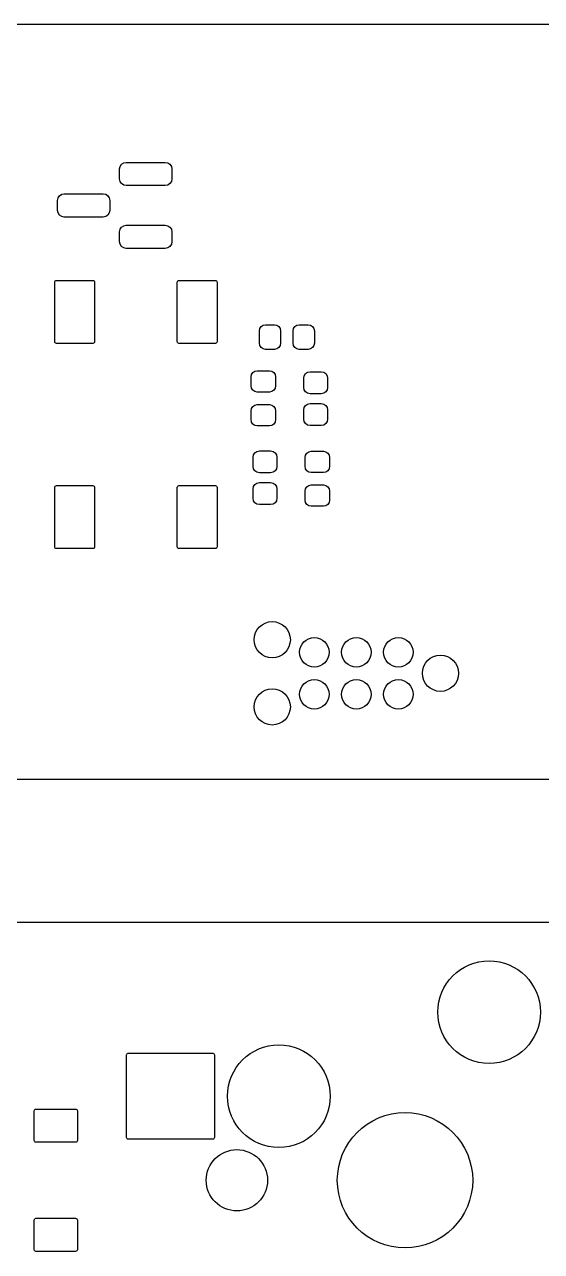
# Model space of a CAD drawing. Extents: x -27 to 356, y -111 to 35.
# Drawn here: x 298.31 to 313.92, y -2.15 to 34.92 of the extents above; entities that cross this region are included whole.
import ezdxf

# ---------------------------------------------------------------- set-up
doc = ezdxf.new("R2010")
doc.units = 0
doc.layers.add('BLACK', color=7, linetype='CONTINUOUS')

msp = doc.modelspace()

# ---------------------------------------------------------------- linework, layer by layer
at = {"layer": 'BLACK', "linetype": 'CONTINUOUS'}
for p, q in [((347.875, 34.925), (231.168, 34.925)), ((347.875, 34.925), (231.168, 34.925)), ((301.179, 30.56), (301.194, 30.6369)), ((301.179, 30.26), (301.179, 30.56)), ((301.194, 30.6369), (301.238, 30.7021)), ((301.238, 30.7021), (301.303, 30.7457)), ((301.303, 30.7457), (301.38, 30.761)), ((301.38, 30.761), (302.555, 30.761)), ((302.555, 30.761), (302.632, 30.7457)), ((302.632, 30.7457), (302.697, 30.7021)), ((302.697, 30.7021), (302.741, 30.6369)), ((302.741, 30.6369), (302.756, 30.56)), ((302.756, 30.56), (302.756, 30.26)), ((301.194, 30.1831), (301.179, 30.26)), ((301.238, 30.1179), (301.194, 30.1831)), ((301.303, 30.0743), (301.238, 30.1179)), ((301.38, 30.059), (301.303, 30.0743)), ((302.555, 30.059), (301.38, 30.059)), ((302.632, 30.0743), (302.555, 30.059)), ((302.697, 30.1179), (302.632, 30.0743)), ((302.741, 30.1831), (302.697, 30.1179)), ((302.756, 30.26), (302.741, 30.1831)), ((299.304, 29.61), (299.319, 29.6869)), ((299.319, 29.6869), (299.363, 29.7521)), ((299.363, 29.7521), (299.428, 29.7957)), ((299.428, 29.7957), (299.505, 29.811)), ((299.505, 29.811), (300.68, 29.811)), ((300.68, 29.811), (300.757, 29.7957)), ((300.757, 29.7957), (300.822, 29.7521)), ((300.822, 29.7521), (300.866, 29.6869)), ((300.866, 29.6869), (300.881, 29.61)), ((299.304, 29.31), (299.304, 29.61)), ((299.319, 29.2331), (299.304, 29.31)), ((300.881, 29.31), (300.866, 29.2331)), ((300.881, 29.61), (300.881, 29.31)), ((299.363, 29.1679), (299.319, 29.2331)), ((299.428, 29.1243), (299.363, 29.1679)), ((299.505, 29.109), (299.428, 29.1243)), ((300.68, 29.109), (299.505, 29.109)), ((300.757, 29.1243), (300.68, 29.109)), ((300.822, 29.1679), (300.757, 29.1243)), ((300.866, 29.2331), (300.822, 29.1679)), ((301.179, 28.66), (301.194, 28.7369)), ((301.179, 28.36), (301.179, 28.66)), ((301.194, 28.7369), (301.238, 28.8021)), ((301.238, 28.8021), (301.303, 28.8457)), ((301.303, 28.8457), (301.38, 28.861)), ((301.38, 28.861), (302.555, 28.861)), ((302.555, 28.861), (302.632, 28.8457)), ((302.632, 28.8457), (302.697, 28.8021)), ((302.697, 28.8021), (302.741, 28.7369)), ((302.741, 28.7369), (302.756, 28.66)), ((302.756, 28.66), (302.756, 28.36)), ((301.194, 28.2831), (301.179, 28.36)), ((301.238, 28.2179), (301.194, 28.2831)), ((301.303, 28.1743), (301.238, 28.2179)), ((302.697, 28.2179), (302.632, 28.1743)), ((302.741, 28.2831), (302.697, 28.2179)), ((302.756, 28.36), (302.741, 28.2831)), ((301.38, 28.159), (301.303, 28.1743)), ((302.555, 28.159), (301.38, 28.159)), ((302.632, 28.1743), (302.555, 28.159)), ((299.219, 27.14), (299.223, 27.1595)), ((299.219, 25.34), (299.219, 27.14)), ((299.223, 27.1595), (299.234, 27.1761)), ((299.234, 27.1761), (299.25, 27.1871)), ((299.25, 27.1871), (299.27, 27.191)), ((299.27, 27.191), (300.37, 27.191)), ((300.37, 27.191), (300.39, 27.1871)), ((300.39, 27.1871), (300.406, 27.1761)), ((300.406, 27.1761), (300.417, 27.1595)), ((300.417, 27.1595), (300.421, 27.14)), ((300.421, 27.14), (300.421, 25.34)), ((302.919, 27.14), (302.923, 27.1595)), ((302.919, 25.34), (302.919, 27.14)), ((302.923, 27.1595), (302.934, 27.1761)), ((302.934, 27.1761), (302.95, 27.1871)), ((302.95, 27.1871), (302.97, 27.191)), ((302.97, 27.191), (304.07, 27.191)), ((304.07, 27.191), (304.09, 27.1871)), ((304.09, 27.1871), (304.106, 27.1761)), ((304.106, 27.1761), (304.117, 27.1595)), ((304.117, 27.1595), (304.121, 27.14)), ((304.121, 27.14), (304.121, 25.34)), ((305.399, 25.665), (305.413, 25.7362)), ((305.399, 25.295), (305.399, 25.665)), ((305.413, 25.7362), (305.453, 25.7965)), ((305.453, 25.7965), (305.514, 25.8368)), ((305.514, 25.8368), (305.585, 25.851)), ((305.585, 25.851), (305.855, 25.851)), ((305.855, 25.851), (305.926, 25.8368)), ((305.926, 25.8368), (305.987, 25.7965)), ((305.987, 25.7965), (306.027, 25.7362)), ((306.027, 25.7362), (306.041, 25.665)), ((306.041, 25.665), (306.041, 25.295)), ((306.419, 25.665), (306.433, 25.7362)), ((306.419, 25.295), (306.419, 25.665)), ((306.433, 25.7362), (306.473, 25.7965)), ((306.473, 25.7965), (306.534, 25.8368)), ((306.534, 25.8368), (306.605, 25.851)), ((306.605, 25.851), (306.875, 25.851)), ((306.875, 25.851), (306.946, 25.8368)), ((306.946, 25.8368), (307.007, 25.7965)), ((307.007, 25.7965), (307.047, 25.7362)), ((307.047, 25.7362), (307.061, 25.665)), ((307.061, 25.665), (307.061, 25.295)), ((299.223, 25.3205), (299.219, 25.34)), ((299.234, 25.3039), (299.223, 25.3205)), ((299.25, 25.2929), (299.234, 25.3039)), ((299.27, 25.289), (299.25, 25.2929)), ((300.37, 25.289), (299.27, 25.289)), ((300.39, 25.2929), (300.37, 25.289)), ((300.406, 25.3039), (300.39, 25.2929)), ((300.417, 25.3205), (300.406, 25.3039)), ((300.421, 25.34), (300.417, 25.3205)), ((302.923, 25.3205), (302.919, 25.34)), ((302.934, 25.3039), (302.923, 25.3205)), ((302.95, 25.2929), (302.934, 25.3039)), ((302.97, 25.289), (302.95, 25.2929)), ((304.07, 25.289), (302.97, 25.289)), ((304.09, 25.2929), (304.07, 25.289)), ((304.106, 25.3039), (304.09, 25.2929)), ((304.117, 25.3205), (304.106, 25.3039)), ((304.121, 25.34), (304.117, 25.3205)), ((305.413, 25.2238), (305.399, 25.295)), ((305.453, 25.1635), (305.413, 25.2238)), ((306.027, 25.2238), (305.987, 25.1635)), ((306.041, 25.295), (306.027, 25.2238)), ((306.433, 25.2238), (306.419, 25.295)), ((306.473, 25.1635), (306.433, 25.2238)), ((307.047, 25.2238), (307.007, 25.1635)), ((307.061, 25.295), (307.047, 25.2238)), ((305.514, 25.1232), (305.453, 25.1635)), ((305.585, 25.109), (305.514, 25.1232)), ((305.855, 25.109), (305.585, 25.109)), ((305.926, 25.1232), (305.855, 25.109)), ((305.987, 25.1635), (305.926, 25.1232)), ((306.534, 25.1232), (306.473, 25.1635)), ((306.605, 25.109), (306.534, 25.1232)), ((306.875, 25.109), (306.605, 25.109)), ((306.946, 25.1232), (306.875, 25.109)), ((307.007, 25.1635), (306.946, 25.1232)), ((305.149, 24.275), (305.163, 24.3462)), ((305.149, 24.005), (305.149, 24.275)), ((305.163, 24.3462), (305.203, 24.4065)), ((305.203, 24.4065), (305.264, 24.4468)), ((305.264, 24.4468), (305.335, 24.461)), ((305.335, 24.461), (305.705, 24.461)), ((305.705, 24.461), (305.776, 24.4468)), ((305.776, 24.4468), (305.837, 24.4065)), ((305.837, 24.4065), (305.877, 24.3462)), ((305.877, 24.3462), (305.891, 24.275)), ((305.891, 24.275), (305.891, 24.005)), ((306.739, 24.24), (306.754, 24.3131)), ((306.739, 23.96), (306.739, 24.24)), ((306.754, 24.3131), (306.795, 24.3751)), ((306.795, 24.3751), (306.857, 24.4165)), ((306.857, 24.4165), (306.93, 24.431)), ((306.93, 24.431), (307.27, 24.431)), ((307.27, 24.431), (307.343, 24.4165)), ((307.343, 24.4165), (307.405, 24.3751)), ((307.405, 24.3751), (307.446, 24.3131)), ((307.446, 24.3131), (307.461, 24.24)), ((307.461, 24.24), (307.461, 23.96)), ((305.163, 23.9338), (305.149, 24.005)), ((305.203, 23.8735), (305.163, 23.9338)), ((305.264, 23.8332), (305.203, 23.8735)), ((305.335, 23.819), (305.264, 23.8332)), ((305.705, 23.819), (305.335, 23.819)), ((305.776, 23.8332), (305.705, 23.819)), ((305.837, 23.8735), (305.776, 23.8332)), ((305.877, 23.9338), (305.837, 23.8735)), ((305.891, 24.005), (305.877, 23.9338)), ((306.754, 23.8869), (306.739, 23.96)), ((306.795, 23.8249), (306.754, 23.8869)), ((306.857, 23.7835), (306.795, 23.8249)), ((306.93, 23.769), (306.857, 23.7835)), ((307.27, 23.769), (306.93, 23.769)), ((307.343, 23.7835), (307.27, 23.769)), ((307.405, 23.8249), (307.343, 23.7835)), ((307.446, 23.8869), (307.405, 23.8249)), ((307.461, 23.96), (307.446, 23.8869)), ((305.163, 23.3262), (305.203, 23.3865)), ((305.203, 23.3865), (305.264, 23.4268)), ((305.264, 23.4268), (305.335, 23.441)), ((305.335, 23.441), (305.705, 23.441)), ((305.705, 23.441), (305.776, 23.4268)), ((305.776, 23.4268), (305.837, 23.3865)), ((305.837, 23.3865), (305.877, 23.3262)), ((306.754, 23.3531), (306.795, 23.4151)), ((306.795, 23.4151), (306.857, 23.4565)), ((306.857, 23.4565), (306.93, 23.471)), ((306.93, 23.471), (307.27, 23.471)), ((307.27, 23.471), (307.343, 23.4565)), ((307.343, 23.4565), (307.405, 23.4151)), ((307.405, 23.4151), (307.446, 23.3531)), ((305.149, 23.255), (305.163, 23.3262)), ((305.149, 22.985), (305.149, 23.255)), ((305.877, 23.3262), (305.891, 23.255)), ((305.891, 23.255), (305.891, 22.985)), ((306.739, 23.28), (306.754, 23.3531)), ((306.739, 23), (306.739, 23.28)), ((306.754, 22.9269), (306.739, 23)), ((307.446, 23.3531), (307.461, 23.28)), ((307.461, 23), (307.446, 22.9269)), ((307.461, 23.28), (307.461, 23)), ((305.163, 22.9138), (305.149, 22.985)), ((305.203, 22.8535), (305.163, 22.9138)), ((305.264, 22.8132), (305.203, 22.8535)), ((305.335, 22.799), (305.264, 22.8132)), ((305.705, 22.799), (305.335, 22.799)), ((305.776, 22.8132), (305.705, 22.799)), ((305.837, 22.8535), (305.776, 22.8132)), ((305.877, 22.9138), (305.837, 22.8535)), ((305.891, 22.985), (305.877, 22.9138)), ((306.795, 22.8649), (306.754, 22.9269)), ((306.857, 22.8235), (306.795, 22.8649)), ((306.93, 22.809), (306.857, 22.8235)), ((307.27, 22.809), (306.93, 22.809)), ((307.343, 22.8235), (307.27, 22.809)), ((307.405, 22.8649), (307.343, 22.8235)), ((307.446, 22.9269), (307.405, 22.8649)), ((305.209, 21.85), (305.224, 21.9231)), ((305.224, 21.9231), (305.265, 21.9851)), ((305.265, 21.9851), (305.327, 22.0265)), ((305.327, 22.0265), (305.4, 22.041)), ((305.4, 22.041), (305.74, 22.041)), ((305.74, 22.041), (305.813, 22.0265)), ((305.813, 22.0265), (305.875, 21.9851)), ((305.875, 21.9851), (305.916, 21.9231)), ((305.916, 21.9231), (305.931, 21.85)), ((306.779, 21.845), (306.793, 21.9162)), ((306.793, 21.9162), (306.833, 21.9765)), ((306.833, 21.9765), (306.894, 22.0168)), ((306.894, 22.0168), (306.965, 22.031)), ((306.965, 22.031), (307.335, 22.031)), ((307.335, 22.031), (307.406, 22.0168)), ((307.406, 22.0168), (307.467, 21.9765)), ((307.467, 21.9765), (307.507, 21.9162)), ((307.507, 21.9162), (307.521, 21.845)), ((305.209, 21.57), (305.209, 21.85)), ((305.224, 21.4969), (305.209, 21.57)), ((305.931, 21.57), (305.916, 21.4969)), ((305.931, 21.85), (305.931, 21.57)), ((306.779, 21.575), (306.779, 21.845)), ((306.793, 21.5038), (306.779, 21.575)), ((307.521, 21.575), (307.507, 21.5038)), ((307.521, 21.845), (307.521, 21.575)), ((305.265, 21.4349), (305.224, 21.4969)), ((305.327, 21.3935), (305.265, 21.4349)), ((305.4, 21.379), (305.327, 21.3935)), ((305.74, 21.379), (305.4, 21.379)), ((305.813, 21.3935), (305.74, 21.379)), ((305.875, 21.4349), (305.813, 21.3935)), ((305.916, 21.4969), (305.875, 21.4349)), ((306.833, 21.4435), (306.793, 21.5038)), ((306.894, 21.4032), (306.833, 21.4435)), ((306.965, 21.389), (306.894, 21.4032)), ((307.335, 21.389), (306.965, 21.389)), ((307.406, 21.4032), (307.335, 21.389)), ((307.467, 21.4435), (307.406, 21.4032)), ((307.507, 21.5038), (307.467, 21.4435)), ((299.219, 20.94), (299.223, 20.9595)), ((299.219, 19.14), (299.219, 20.94)), ((299.223, 20.9595), (299.234, 20.9761)), ((299.234, 20.9761), (299.25, 20.9871)), ((299.25, 20.9871), (299.27, 20.991)), ((299.27, 20.991), (300.37, 20.991)), ((300.37, 20.991), (300.39, 20.9871)), ((300.39, 20.9871), (300.406, 20.9761)), ((300.406, 20.9761), (300.417, 20.9595)), ((300.417, 20.9595), (300.421, 20.94)), ((300.421, 20.94), (300.421, 19.14)), ((302.919, 20.94), (302.923, 20.9595)), ((302.919, 19.14), (302.919, 20.94)), ((302.923, 20.9595), (302.934, 20.9761)), ((302.934, 20.9761), (302.95, 20.9871)), ((302.95, 20.9871), (302.97, 20.991)), ((302.97, 20.991), (304.07, 20.991)), ((304.07, 20.991), (304.09, 20.9871)), ((304.09, 20.9871), (304.106, 20.9761)), ((304.106, 20.9761), (304.117, 20.9595)), ((304.117, 20.9595), (304.121, 20.94)), ((304.121, 20.94), (304.121, 19.14)), ((305.209, 20.89), (305.224, 20.9631)), ((305.209, 20.61), (305.209, 20.89)), ((305.224, 20.9631), (305.265, 21.0251)), ((305.265, 21.0251), (305.327, 21.0665)), ((305.327, 21.0665), (305.4, 21.081)), ((305.4, 21.081), (305.74, 21.081)), ((305.74, 21.081), (305.813, 21.0665)), ((305.813, 21.0665), (305.875, 21.0251)), ((305.875, 21.0251), (305.916, 20.9631)), ((305.916, 20.9631), (305.931, 20.89)), ((305.931, 20.89), (305.931, 20.61)), ((306.779, 20.825), (306.793, 20.8962)), ((306.779, 20.555), (306.779, 20.825)), ((306.793, 20.8962), (306.833, 20.9565)), ((306.833, 20.9565), (306.894, 20.9968)), ((306.894, 20.9968), (306.965, 21.011)), ((306.965, 21.011), (307.335, 21.011)), ((307.335, 21.011), (307.406, 20.9968)), ((307.406, 20.9968), (307.467, 20.9565)), ((307.467, 20.9565), (307.507, 20.8962)), ((307.507, 20.8962), (307.521, 20.825)), ((307.521, 20.825), (307.521, 20.555)), ((305.224, 20.5369), (305.209, 20.61)), ((305.265, 20.4749), (305.224, 20.5369)), ((305.327, 20.4335), (305.265, 20.4749)), ((305.4, 20.419), (305.327, 20.4335)), ((305.74, 20.419), (305.4, 20.419)), ((305.813, 20.4335), (305.74, 20.419)), ((305.875, 20.4749), (305.813, 20.4335)), ((305.916, 20.5369), (305.875, 20.4749)), ((305.931, 20.61), (305.916, 20.5369)), ((306.793, 20.4838), (306.779, 20.555)), ((306.833, 20.4235), (306.793, 20.4838)), ((306.894, 20.3832), (306.833, 20.4235)), ((307.467, 20.4235), (307.406, 20.3832)), ((307.507, 20.4838), (307.467, 20.4235)), ((307.521, 20.555), (307.507, 20.4838)), ((306.965, 20.369), (306.894, 20.3832)), ((307.335, 20.369), (306.965, 20.369)), ((307.406, 20.3832), (307.335, 20.369)), ((299.223, 19.1205), (299.219, 19.14)), ((299.234, 19.1039), (299.223, 19.1205)), ((299.25, 19.0929), (299.234, 19.1039)), ((299.27, 19.089), (299.25, 19.0929)), ((300.37, 19.089), (299.27, 19.089)), ((300.39, 19.0929), (300.37, 19.089)), ((300.406, 19.1039), (300.39, 19.0929)), ((300.417, 19.1205), (300.406, 19.1039)), ((300.421, 19.14), (300.417, 19.1205)), ((302.923, 19.1205), (302.919, 19.14)), ((302.934, 19.1039), (302.923, 19.1205)), ((302.95, 19.0929), (302.934, 19.1039)), ((302.97, 19.089), (302.95, 19.0929)), ((304.07, 19.089), (302.97, 19.089)), ((304.09, 19.0929), (304.07, 19.089)), ((304.106, 19.1039), (304.09, 19.0929)), ((304.117, 19.1205), (304.106, 19.1039)), ((304.121, 19.14), (304.117, 19.1205)), ((231.168, 12.125), (347.875, 12.125)), ((231.168, 12.125), (347.875, 12.125)), ((282.562, 7.8), (337.109, 7.8)), ((282.562, 7.8), (337.109, 7.8)), ((301.389, 3.79), (301.393, 3.80952)), ((301.389, 1.29), (301.389, 3.79)), ((301.393, 3.80952), (301.404, 3.82606)), ((301.404, 3.82606), (301.42, 3.83712)), ((301.42, 3.83712), (301.44, 3.841)), ((301.44, 3.841), (303.99, 3.841)), ((303.99, 3.841), (304.01, 3.83712)), ((304.01, 3.83712), (304.026, 3.82606)), ((304.026, 3.82606), (304.037, 3.80952)), ((304.037, 3.80952), (304.041, 3.79)), ((304.041, 3.79), (304.041, 1.29)), ((298.599, 2.1), (298.603, 2.11952)), ((298.599, 1.2), (298.599, 2.1)), ((298.603, 2.11952), (298.614, 2.13606)), ((298.614, 2.13606), (298.63, 2.14712)), ((298.63, 2.14712), (298.65, 2.151)), ((298.65, 2.151), (299.85, 2.151)), ((299.85, 2.151), (299.87, 2.14712)), ((299.87, 2.14712), (299.886, 2.13606)), ((299.886, 2.13606), (299.897, 2.11952)), ((299.897, 2.11952), (299.901, 2.1)), ((299.901, 2.1), (299.901, 1.2)), ((298.603, 1.18048), (298.599, 1.2)), ((298.614, 1.16394), (298.603, 1.18048)), ((298.63, 1.15288), (298.614, 1.16394)), ((298.65, 1.149), (298.63, 1.15288)), ((299.85, 1.149), (298.65, 1.149)), ((299.87, 1.15288), (299.85, 1.149)), ((299.886, 1.16394), (299.87, 1.15288)), ((299.897, 1.18048), (299.886, 1.16394)), ((299.901, 1.2), (299.897, 1.18048)), ((301.393, 1.27048), (301.389, 1.29)), ((301.404, 1.25394), (301.393, 1.27048)), ((301.42, 1.24288), (301.404, 1.25394)), ((301.44, 1.239), (301.42, 1.24288)), ((303.99, 1.239), (301.44, 1.239)), ((304.01, 1.24288), (303.99, 1.239)), ((304.026, 1.25394), (304.01, 1.24288)), ((304.037, 1.27048), (304.026, 1.25394)), ((304.041, 1.29), (304.037, 1.27048)), ((298.599, -1.2), (298.603, -1.18048)), ((298.599, -2.1), (298.599, -1.2)), ((298.603, -1.18048), (298.614, -1.16394)), ((298.614, -1.16394), (298.63, -1.15288)), ((298.63, -1.15288), (298.65, -1.149)), ((298.65, -1.149), (299.85, -1.149)), ((299.85, -1.149), (299.87, -1.15288)), ((299.87, -1.15288), (299.886, -1.16394)), ((299.886, -1.16394), (299.897, -1.18048)), ((299.897, -1.18048), (299.901, -1.2)), ((299.901, -1.2), (299.901, -2.1)), ((298.603, -2.11952), (298.599, -2.1)), ((298.614, -2.13606), (298.603, -2.11952)), ((298.63, -2.14712), (298.614, -2.13606)), ((298.65, -2.151), (298.63, -2.14712)), ((299.85, -2.151), (298.65, -2.151)), ((299.87, -2.14712), (299.85, -2.151)), ((299.886, -2.13606), (299.87, -2.14712)), ((299.897, -2.11952), (299.886, -2.13606)), ((299.901, -2.1), (299.897, -2.11952))]:
    msp.add_line(p, q, dxfattribs=at)
at = {"layer": 'BLACK'}
for centre, radius in [((305.79, 16.336), 0.5463), ((307.06, 15.955), 0.4447), ((308.33, 15.955), 0.4447), ((309.6, 15.955), 0.4447), ((310.87, 15.32), 0.5463), ((305.79, 14.304), 0.5463), ((307.06, 14.685), 0.4447), ((308.33, 14.685), 0.4447), ((309.6, 14.685), 0.4447), ((312.34, 5.08), 1.551), ((305.99, 2.54), 1.551), ((309.8, 0), 2.0449), ((304.72, 0), 0.926)]:
    msp.add_circle(centre, radius, dxfattribs=at)

doc.saveas('drawing.dxf')
